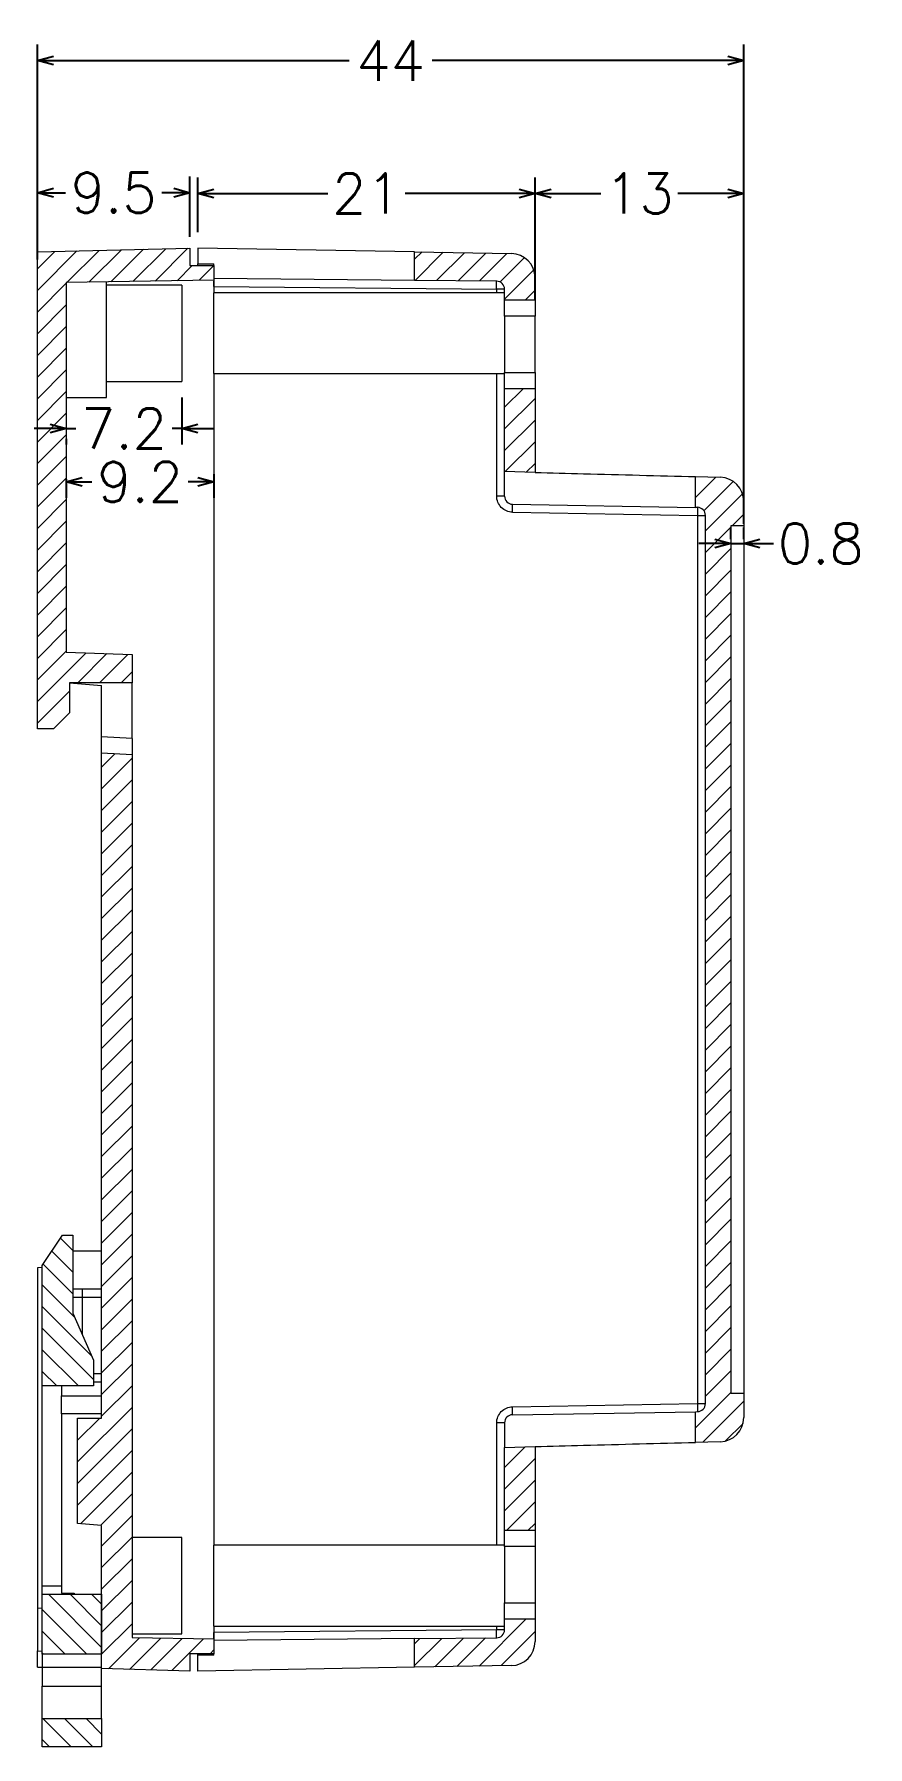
# Model space of a CAD drawing. Header units: millimetres. Extents: x 574 to 994, y 1093 to 1390.
# Drawn here: x 740.7 to 792.6, y 1162.1 to 1268.7 of the extents above; entities that cross this region are included whole.
import ezdxf

# ---------------------------------------------------------------- set-up
doc = ezdxf.new("R2010")
doc.units = ezdxf.units.MM
doc.layers.add('8', color=7, linetype='Continuous', true_color=0xffffff)
doc.layers.add('9', color=7, linetype='Continuous', true_color=0xffffff)
doc.styles.add('TXT', font='txt.shx', dxfattribs={"bigfont": 'gbcbig.shx'})
doc.dimstyles.new('1', dxfattribs={"dimtxt": 2.5, "dimasz": 1, "dimexe": 1, "dimexo": 1, "dimgap": 0.5, "dimtad": 0, "dimdec": 1, "dimzin": 9, "dimdsep": 46, "dimtxsty": 'TXT', "dimblk": 'OPEN30', "dimcen": 0.1, "dimclrd": 5, "dimclre": 5, "dimclrt": 2, "dimadec": 1, "dimazin": 0, "dimtfac": 1, "dimtdec": 1, "dimtmove": 0, "dimatfit": 3, "dimfxl": 0, "dimarcsym": 0})

# ---------------------------------------------------------------- blocks, each defined once
blk = doc.blocks.new('_Open30')
at = {"color": 0, "linetype": 'ByBlock', "lineweight": -2}
for p, q in [((-1, 0.27), (0, 0)), ((0, 0), (-1, -0.27)), ((0, 0), (-1, 0))]:
    blk.add_line(p, q, dxfattribs=at)
blk = doc.blocks.new('*D15')
at = {"color": 5, "lineweight": -2}
for p, q in [((740.87, 1254.68), (740.87, 1268.06)), ((784.87, 1238.22), (784.87, 1268.06)), ((741.87, 1267.06), (760.29, 1267.06)), ((783.87, 1267.06), (765.46, 1267.06))]:
    blk.add_line(p, q, dxfattribs=at)
at = {"layer": 'Defpoints', "color": 0, "lineweight": 18}
for p in [(784.87, 1267.06), (740.87, 1253.68), (784.87, 1237.22)]:
    blk.add_point(p, dxfattribs=at)
at = {"color": 5, "lineweight": -2, "rotation": 180}
blk.add_blockref('_Open30', (740.87, 1267.06), dxfattribs=at)
at = {"color": 5, "lineweight": -2}
blk.add_blockref('_Open30', (784.87, 1267.06), dxfattribs=at)
at = {"color": 2, "lineweight": 18, "insert": (762.87, 1267.06), "char_height": 2.5, "attachment_point": 5, "style": 'TXT', "bg_fill": 3, "box_fill_scale": 1.1, "bg_fill_color": 256, "bg_fill_true_color": 13158600, "bg_fill_transparency": 8638464}
blk.add_mtext('44', dxfattribs=at)
blk = doc.blocks.new('*D16')
at = {"color": 5, "lineweight": -2}
for p, q in [((740.87, 1258.51), (740.87, 1259.84)), ((750.37, 1256.09), (750.37, 1259.84)), ((741.87, 1258.84), (742.62, 1258.84)), ((749.37, 1258.84), (748.62, 1258.84))]:
    blk.add_line(p, q, dxfattribs=at)
at = {"layer": 'Defpoints', "color": 0, "lineweight": 18}
for p in [(740.87, 1258.84), (740.87, 1257.51), (750.37, 1255.09)]:
    blk.add_point(p, dxfattribs=at)
at = {"color": 5, "lineweight": -2, "rotation": 180}
blk.add_blockref('_Open30', (740.87, 1258.84), dxfattribs=at)
at = {"color": 5, "lineweight": -2}
blk.add_blockref('_Open30', (750.37, 1258.84), dxfattribs=at)
at = {"color": 2, "lineweight": 18, "insert": (745.62, 1258.84), "char_height": 2.5, "attachment_point": 5, "style": 'TXT', "bg_fill": 3, "box_fill_scale": 1.1, "bg_fill_color": 256, "bg_fill_true_color": 13158600, "bg_fill_transparency": 8638464}
blk.add_mtext('9.5', dxfattribs=at)
blk = doc.blocks.new('*D17')
at = {"color": 5, "lineweight": -2}
for p, q in [((750.87, 1256.39), (750.87, 1259.79)), ((771.87, 1252.15), (771.87, 1259.79)), ((751.87, 1258.79), (759.21, 1258.79)), ((770.87, 1258.79), (763.54, 1258.79))]:
    blk.add_line(p, q, dxfattribs=at)
at = {"layer": 'Defpoints', "color": 0, "lineweight": 18}
for p in [(771.87, 1258.79), (750.87, 1255.39), (771.87, 1251.15)]:
    blk.add_point(p, dxfattribs=at)
at = {"color": 5, "lineweight": -2, "rotation": 180}
blk.add_blockref('_Open30', (750.87, 1258.79), dxfattribs=at)
at = {"color": 5, "lineweight": -2}
blk.add_blockref('_Open30', (771.87, 1258.79), dxfattribs=at)
at = {"color": 2, "lineweight": 18, "insert": (761.37, 1258.79), "char_height": 2.5, "attachment_point": 5, "style": 'TXT', "bg_fill": 3, "box_fill_scale": 1.1, "bg_fill_color": 256, "bg_fill_true_color": 13158600, "bg_fill_transparency": 6738396}
blk.add_mtext('21', dxfattribs=at)
blk = doc.blocks.new('*D18')
at = {"color": 5, "lineweight": -2}
for p, q in [((771.87, 1256.97), (771.87, 1259.79)), ((784.87, 1256.97), (784.87, 1259.79)), ((772.87, 1258.79), (776.21, 1258.79)), ((783.87, 1258.79), (780.54, 1258.79))]:
    blk.add_line(p, q, dxfattribs=at)
at = {"layer": 'Defpoints', "color": 0, "lineweight": 18}
for p in [(784.87, 1258.79), (771.87, 1255.97), (784.87, 1255.97)]:
    blk.add_point(p, dxfattribs=at)
at = {"color": 5, "lineweight": -2, "rotation": 180}
blk.add_blockref('_Open30', (771.87, 1258.79), dxfattribs=at)
at = {"color": 5, "lineweight": -2}
blk.add_blockref('_Open30', (784.87, 1258.79), dxfattribs=at)
at = {"color": 2, "lineweight": 18, "insert": (778.37, 1258.79), "char_height": 2.5, "attachment_point": 5, "style": 'TXT', "bg_fill": 3, "box_fill_scale": 1.1, "bg_fill_color": 256, "bg_fill_true_color": 13158600, "bg_fill_transparency": 8638464}
blk.add_mtext('13', dxfattribs=at)
blk = doc.blocks.new('*D19')
at = {"color": 5, "lineweight": -2}
for p, q in [((784.07, 1237.27), (784.07, 1238)), ((784.87, 1237.27), (784.87, 1238)), ((783.07, 1237), (782.07, 1237)), ((784.07, 1237), (784.87, 1237)), ((785.87, 1237), (786.87, 1237))]:
    blk.add_line(p, q, dxfattribs=at)
at = {"layer": 'Defpoints', "color": 0, "lineweight": 18}
for p in [(784.87, 1237), (784.07, 1236.27), (784.87, 1236.27)]:
    blk.add_point(p, dxfattribs=at)
at = {"color": 5, "lineweight": -2}
blk.add_blockref('_Open30', (784.07, 1237), dxfattribs=at)
at = {"color": 5, "lineweight": -2, "rotation": 180}
blk.add_blockref('_Open30', (784.87, 1237), dxfattribs=at)
at = {"color": 2, "lineweight": 18, "insert": (789.67, 1237), "char_height": 2.5, "attachment_point": 5, "style": 'TXT', "bg_fill": 3, "box_fill_scale": 1.1, "bg_fill_color": 256, "bg_fill_true_color": 13158600, "bg_fill_transparency": 6693420}
blk.add_mtext('0.8', dxfattribs=at)
blk = doc.blocks.new('*D20')
at = {"color": 5, "lineweight": -2}
for p, q in [((749.87, 1246.09), (749.87, 1243.16)), ((741.67, 1244.16), (740.67, 1244.16)), ((742.67, 1244.16), (743.27, 1244.16)), ((742.67, 1243.52), (742.67, 1243.16)), ((749.87, 1244.16), (749.27, 1244.16)), ((750.87, 1244.16), (751.87, 1244.16))]:
    blk.add_line(p, q, dxfattribs=at)
at = {"layer": 'Defpoints', "color": 0, "lineweight": 18}
for p in [(749.87, 1247.09), (742.67, 1244.52), (749.87, 1244.16)]:
    blk.add_point(p, dxfattribs=at)
at = {"color": 5, "lineweight": -2}
blk.add_blockref('_Open30', (742.67, 1244.16), dxfattribs=at)
at = {"color": 5, "lineweight": -2, "rotation": 180}
blk.add_blockref('_Open30', (749.87, 1244.16), dxfattribs=at)
at = {"color": 2, "lineweight": 18, "insert": (746.27, 1244.16), "char_height": 2.5, "attachment_point": 5, "style": 'TXT', "bg_fill": 3, "box_fill_scale": 1.1, "bg_fill_color": 256, "bg_fill_true_color": 13158600, "bg_fill_transparency": 0}
blk.add_mtext('7.2', dxfattribs=at)
blk = doc.blocks.new('*D21')
at = {"color": 5, "lineweight": -2}
for p, q in [((751.87, 1241.32), (751.87, 1239.83)), ((742.67, 1241), (742.67, 1239.83)), ((743.67, 1240.83), (744.27, 1240.83)), ((750.87, 1240.83), (750.27, 1240.83))]:
    blk.add_line(p, q, dxfattribs=at)
at = {"layer": 'Defpoints', "color": 0, "lineweight": 18}
for p in [(751.87, 1242.32), (742.67, 1242), (751.87, 1240.83)]:
    blk.add_point(p, dxfattribs=at)
at = {"color": 5, "lineweight": -2, "rotation": 180}
blk.add_blockref('_Open30', (742.67, 1240.83), dxfattribs=at)
at = {"color": 5, "lineweight": -2}
blk.add_blockref('_Open30', (751.87, 1240.83), dxfattribs=at)
at = {"color": 2, "lineweight": 18, "insert": (747.27, 1240.83), "char_height": 2.5, "attachment_point": 5, "style": 'TXT', "bg_fill": 3, "box_fill_scale": 1.1, "bg_fill_color": 256, "bg_fill_true_color": 13158600, "bg_fill_transparency": 6697100}
blk.add_mtext('9.2', dxfattribs=at)

msp = doc.modelspace()

# ---------------------------------------------------------------- hatches: boundary and pattern name
at = {"layer": '8', "linetype": 'Continuous', "lineweight": 0}
h = msp.add_hatch(dxfattribs=at)
h.set_pattern_fill('ANSI31', color=3, scale=0.3, style=0)
h.paths.add_polyline_path([(743.37, 1175.98), (743.37, 1182.54), (744.87, 1182.54), (744.87, 1223.96), (746.77, 1223.86), (746.77, 1168.87), (751.87, 1168.79), (751.87, 1167.87), (750.37, 1167.87), (750.37, 1166.79), (744.87, 1166.94), (744.87, 1175.85)], flags=0)
h.paths.add_polyline_path([(742.87, 1228.33), (742.87, 1226.46), (741.87, 1225.46), (740.87, 1225.46), (740.87, 1255.15), (750.37, 1255.39), (750.37, 1254.31), (751.87, 1254.31), (751.87, 1253.4), (742.67, 1253.24), (742.67, 1230.23), (746.77, 1230.08), (746.77, 1228.33)], flags=0)
h = msp.add_hatch(dxfattribs=at)
h.set_pattern_fill('ANSI31', color=6, scale=0.3, style=0)
edge = h.paths.add_edge_path(flags=0)
edge.add_line((764.37, 1253.38), (764.37, 1255.16))
edge.add_line((764.37, 1255.16), (770.4, 1255.05))
edge.add_arc((770.37, 1253.55), 1.5, 0, 89, ccw=False)
edge.add_line((771.87, 1253.55), (771.87, 1252.15))
edge.add_line((771.87, 1252.15), (769.97, 1252.15))
edge.add_line((769.97, 1252.15), (769.97, 1252.83))
edge.add_arc((769.47, 1252.83), 0.5, 0, 89.5)
edge.add_line((769.48, 1253.33), (764.37, 1253.38))
h.paths.add_polyline_path([(771.87, 1241.42), (769.97, 1241.47), (769.97, 1246.65), (771.87, 1246.65)], flags=0)
edge = h.paths.add_edge_path(flags=0)
edge.add_line((782.48, 1183.44), (782.48, 1238.74))
edge.add_arc((781.98, 1238.75), 0.498, 359.8554, 448.9998)
edge.add_line((781.99, 1239.24), (781.87, 1239.24))
edge.add_line((781.87, 1239.24), (781.87, 1241.16))
edge.add_line((781.87, 1241.16), (783.41, 1241.12))
edge.add_arc((783.37, 1239.62), 1.5, 0, 88.5, ccw=False)
edge.add_line((784.87, 1239.62), (784.87, 1238.09))
edge.add_line((784.87, 1238.09), (784.07, 1238.09))
edge.add_line((784.07, 1238.09), (784.07, 1184.1))
edge.add_line((784.07, 1184.1), (784.87, 1184.1))
edge.add_line((784.87, 1184.1), (784.87, 1182.57))
edge.add_arc((783.37, 1182.57), 1.5, -88.5146, 0, ccw=False)
edge.add_line((783.41, 1181.07), (781.87, 1181.03))
edge.add_line((781.87, 1181.03), (781.87, 1182.94))
edge.add_line((781.87, 1182.94), (781.99, 1182.95))
edge.add_arc((781.98, 1183.44), 0.498, 271.0002, 360.1446)
edge = h.paths.add_edge_path(flags=0)
edge.add_line((770.4, 1167.14), (764.37, 1167.03))
edge.add_line((764.37, 1167.03), (764.37, 1168.81))
edge.add_line((764.37, 1168.81), (769.48, 1168.86))
edge.add_arc((769.47, 1169.36), 0.5, 270.5, 360)
edge.add_line((769.97, 1169.36), (769.97, 1170.04))
edge.add_line((769.97, 1170.04), (771.87, 1170.04))
edge.add_line((771.87, 1170.04), (771.87, 1168.63))
edge.add_arc((770.37, 1168.63), 1.5, 271, 360, ccw=False)
edge = h.paths.add_edge_path(flags=0)
edge.add_line((771.87, 1180.77), (771.87, 1175.54))
edge.add_line((771.87, 1175.54), (769.97, 1175.54))
edge.add_line((769.97, 1175.54), (769.97, 1180.72))
edge.add_line((769.97, 1180.72), (771.87, 1180.77))
at = {"layer": '9', "linetype": 'Continuous', "lineweight": 0}
h = msp.add_hatch(dxfattribs=at)
h.set_pattern_fill('ANSI31', color=1, scale=0.3, angle=89.95437, style=0)
h.paths.add_polyline_path([(743.07, 1189.08), (744.37, 1186.14), (744.37, 1184.54), (741.17, 1184.54), (741.17, 1192.04), (742.44, 1193.94), (743.07, 1193.94)], flags=0)
h.paths.add_polyline_path([(741.17, 1167.84), (741.17, 1171.58), (744.87, 1171.58), (744.87, 1167.84)], flags=0)
h.paths.add_polyline_path([(744.87, 1163.84), (744.87, 1162.08), (741.17, 1162.08), (741.17, 1163.84)], flags=0)

# ---------------------------------------------------------------- linework, layer by layer
at = {"layer": '8', "color": 0, "linetype": 'Continuous', "lineweight": 0}
for p, q in [((740.87, 1255.15), (750.37, 1255.39)), ((740.87, 1225.46), (740.87, 1255.15)), ((750.37, 1255.39), (750.37, 1254.31)), ((750.87, 1255.39), (750.87, 1254.41)), ((764.37, 1255.16), (750.87, 1255.39)), ((764.37, 1253.38), (764.37, 1255.16)), ((764.37, 1255.16), (770.4, 1255.05)), ((750.37, 1254.31), (751.87, 1254.31)), ((750.87, 1254.31), (750.87, 1254.41)), ((750.87, 1254.41), (751.87, 1254.41)), ((751.87, 1254.31), (751.87, 1254.41)), ((751.87, 1254.31), (751.87, 1253.4)), ((751.87, 1253.4), (742.67, 1253.24)), ((742.67, 1253.24), (742.67, 1230.23)), ((745.17, 1246.09), (745.17, 1253.29)), ((749.87, 1253.09), (745.17, 1253.09)), ((749.87, 1253.09), (749.87, 1247.09)), ((764.37, 1253.38), (751.87, 1253.49)), ((751.87, 1253.4), (751.87, 1252.61)), ((751.87, 1252.99), (769.48, 1252.83)), ((769.48, 1253.33), (764.37, 1253.38)), ((771.87, 1253.55), (771.87, 1252.15)), ((769.97, 1252.61), (751.87, 1252.61)), ((751.87, 1247.58), (751.87, 1252.61)), ((769.48, 1252.61), (769.48, 1252.83)), ((769.97, 1252.83), (769.48, 1252.83)), ((769.97, 1252.15), (769.97, 1252.83)), ((769.97, 1251.15), (769.97, 1252.15)), ((771.87, 1252.15), (769.97, 1252.15)), ((771.87, 1252.15), (771.87, 1251.15)), ((771.87, 1251.15), (769.97, 1251.15)), ((769.97, 1251.15), (769.97, 1247.65)), ((771.87, 1247.65), (771.87, 1251.15)), ((751.87, 1247.58), (751.87, 1174.62)), ((751.87, 1247.58), (769.97, 1247.58)), ((769.48, 1239.94), (769.48, 1247.58)), ((769.97, 1247.65), (771.87, 1247.65)), ((769.97, 1246.65), (769.97, 1247.65)), ((771.87, 1247.65), (771.87, 1246.65)), ((745.17, 1247.09), (749.87, 1247.09)), ((769.97, 1246.65), (771.87, 1246.65)), ((769.97, 1241.47), (769.97, 1246.65)), ((771.87, 1246.65), (771.87, 1241.42)), ((742.67, 1246.09), (745.17, 1246.09)), ((769.97, 1239.94), (769.97, 1241.47)), ((771.87, 1241.42), (769.97, 1241.47)), ((781.87, 1241.16), (783.41, 1241.12)), ((781.87, 1239.24), (781.87, 1241.16)), ((769.97, 1239.94), (769.48, 1239.94)), ((770.47, 1239.44), (781.87, 1239.24)), ((781.99, 1239.24), (781.87, 1239.24)), ((784.87, 1239.62), (784.87, 1238.09)), ((770.46, 1238.94), (781.98, 1238.74)), ((781.98, 1238.74), (781.98, 1183.45)), ((782.48, 1183.44), (782.48, 1238.74)), ((784.87, 1238.09), (784.07, 1238.09)), ((784.07, 1238.09), (784.07, 1184.1)), ((784.87, 1238.09), (784.87, 1184.1)), ((742.67, 1230.23), (746.77, 1230.08)), ((746.77, 1230.08), (746.77, 1228.33)), ((742.87, 1228.33), (744.87, 1228.16)), ((746.77, 1228.33), (742.87, 1228.33)), ((742.87, 1228.33), (742.87, 1226.46)), ((746.77, 1224.86), (746.77, 1228.33)), ((744.87, 1224.96), (744.87, 1228.16)), ((742.87, 1226.46), (741.87, 1225.46)), ((741.87, 1225.46), (740.87, 1225.46)), ((744.87, 1223.96), (744.87, 1224.96)), ((746.77, 1224.86), (744.87, 1224.96)), ((746.77, 1224.86), (746.77, 1223.86)), ((744.87, 1223.96), (746.77, 1223.86)), ((744.87, 1182.54), (744.87, 1223.96)), ((746.77, 1223.86), (746.77, 1168.87)), ((741.17, 1191.91), (740.87, 1191.89)), ((740.87, 1191.89), (740.87, 1170.71)), ((784.07, 1184.1), (784.87, 1184.1)), ((784.87, 1184.1), (784.87, 1182.57)), ((743.37, 1182.54), (744.87, 1182.54)), ((743.37, 1175.98), (743.37, 1182.54)), ((770.46, 1183.24), (781.98, 1183.45)), ((770.47, 1182.75), (781.87, 1182.94)), ((781.87, 1182.94), (781.99, 1182.95)), ((781.87, 1181.03), (781.87, 1182.94)), ((769.97, 1182.25), (769.48, 1182.25)), ((769.48, 1174.62), (769.48, 1182.25)), ((769.97, 1182.25), (769.97, 1180.72)), ((769.97, 1180.72), (771.87, 1180.77)), ((769.97, 1175.54), (769.97, 1180.72)), ((771.87, 1180.77), (771.87, 1175.54)), ((783.41, 1181.07), (781.87, 1181.03)), ((744.87, 1175.85), (743.37, 1175.98)), ((744.87, 1166.94), (744.87, 1175.85)), ((749.87, 1175.1), (746.77, 1175.1)), ((749.87, 1169.1), (749.87, 1175.1)), ((769.97, 1174.54), (769.97, 1175.54)), ((771.87, 1175.54), (769.97, 1175.54)), ((771.87, 1175.54), (771.87, 1174.54)), ((751.87, 1169.58), (751.87, 1174.62)), ((769.97, 1174.62), (751.87, 1174.62)), ((771.87, 1174.54), (769.97, 1174.54)), ((769.97, 1174.54), (769.97, 1171.04)), ((771.87, 1174.54), (771.87, 1171.04)), ((769.97, 1171.04), (771.87, 1171.04)), ((769.97, 1170.04), (769.97, 1171.04)), ((771.87, 1171.04), (771.87, 1170.04)), ((740.87, 1170.71), (740.87, 1168.04)), ((741.17, 1170.69), (740.87, 1170.71)), ((769.97, 1169.36), (769.97, 1170.04)), ((769.97, 1170.04), (771.87, 1170.04)), ((771.87, 1170.04), (771.87, 1168.63)), ((746.77, 1169.1), (749.87, 1169.1)), ((746.77, 1168.87), (751.87, 1168.79)), ((751.87, 1169.58), (751.87, 1168.79)), ((751.87, 1169.58), (769.97, 1169.58)), ((769.48, 1169.36), (751.87, 1169.2)), ((764.37, 1168.81), (751.87, 1168.7)), ((751.87, 1168.79), (751.87, 1167.87)), ((764.37, 1168.81), (769.48, 1168.86)), ((764.37, 1167.03), (764.37, 1168.81)), ((769.48, 1169.36), (769.48, 1169.58)), ((769.97, 1169.36), (769.48, 1169.36)), ((740.87, 1167.04), (740.87, 1168.04)), ((740.87, 1168.04), (741.17, 1168.03)), ((751.87, 1167.87), (750.37, 1167.87)), ((750.37, 1167.87), (750.37, 1166.79)), ((750.87, 1167.77), (750.87, 1167.87)), ((751.87, 1167.77), (750.87, 1167.77)), ((750.87, 1166.79), (750.87, 1167.77)), ((751.87, 1167.77), (751.87, 1167.87)), ((740.87, 1167.04), (741.17, 1167.04)), ((750.37, 1166.79), (744.87, 1166.94)), ((764.37, 1167.03), (750.87, 1166.79)), ((770.4, 1167.14), (764.37, 1167.03))]:
    msp.add_line(p, q, dxfattribs=at)
for centre, radius, start, end in [((770.37, 1253.55), 1.5, 0, 89), ((769.47, 1252.83), 0.5, 0, 89.5), ((783.37, 1239.62), 1.5, 0, 88.5), ((770.47, 1239.94), 0.5, 180, 269), ((781.98, 1238.75), 0.498, 359.8554, 88.9998), ((770.47, 1182.25), 0.5, 91, 180), ((781.98, 1183.44), 0.498, 271.0002, 0.1446), ((783.37, 1182.57), 1.5, 271.4854, 0), ((769.47, 1169.36), 0.5, 270.5, 0), ((770.37, 1168.63), 1.5, 271, 0)]:
    msp.add_arc(centre, radius, start, end, dxfattribs=at)
for centre, major_axis, ratio, start_param, end_param in [((769.47, 1252.83), (0.004, 0.5), 0.008726, 4.712465, 6.283187), ((770.46, 1238.94), (-0.009, -0.5), 0.008725, 1.570948, 3.141593), ((770.46, 1183.24), (0.009, -0.5), 0.008725, 0, 1.570643), ((769.47, 1169.36), (-0.004, 0.5), 0.008726, 3.141591, 4.712314)]:
    msp.add_ellipse(centre, major_axis=major_axis, ratio=ratio, start_param=start_param, end_param=end_param, dxfattribs=at)
for points, degree in [([(751.87, 1253.31), (751.87, 1253.34)], 1), ([(751.87, 1253.22), (751.87, 1253.27), (751.87, 1253.31)], 2), ([(751.87, 1253.18), (751.87, 1253.22)], 1), ([(751.87, 1252.99), (751.87, 1253.09), (751.87, 1253.18)], 2), ([(770.46, 1238.94), (770.33, 1238.95), (770.08, 1239), (769.75, 1239.22), (769.53, 1239.56), (769.48, 1239.81), (769.48, 1239.94)], 3), ([(769.48, 1182.25), (769.48, 1182.38), (769.53, 1182.63), (769.75, 1182.96), (770.08, 1183.19), (770.33, 1183.24), (770.46, 1183.24)], 3), ([(751.87, 1169.01), (751.87, 1169.1), (751.87, 1169.2)], 2), ([(751.87, 1168.97), (751.87, 1169.01)], 1), ([(751.87, 1168.85), (751.87, 1168.9), (751.87, 1168.97)], 2), ([(751.87, 1168.83), (751.87, 1168.85)], 1)]:
    msp.add_open_spline(points, degree=degree, dxfattribs=at)
for points, knots in [([(771.87, 1241.42), (772.88, 1241.39), (773.88, 1241.37), (777.22, 1241.28), (779.55, 1241.22), (781.87, 1241.16)], [0, 0, 0, 0, 0.301274, 0.301274, 1, 1, 1, 1]), ([(781.99, 1239.24), (781.99, 1239.24), (781.99, 1239.24), (781.99, 1239.22), (781.99, 1239.21), (781.99, 1239.19), (781.99, 1239.17), (781.99, 1239.14), (781.99, 1239.12), (781.99, 1239.07), (781.99, 1239.05), (781.99, 1238.99), (781.99, 1238.96), (781.99, 1238.9), (781.99, 1238.87), (781.98, 1238.81), (781.98, 1238.78), (781.98, 1238.74)], [0, 0, 0, 0, 0.125, 0.125, 0.25, 0.25, 0.375, 0.375, 0.5, 0.5, 0.625, 0.625, 0.75, 0.75, 0.875, 0.875, 1, 1, 1, 1]), ([(781.98, 1238.74), (781.99, 1238.74), (782.01, 1238.74), (782.03, 1238.74), (782.05, 1238.74), (782.07, 1238.74), (782.1, 1238.74), (782.12, 1238.74), (782.14, 1238.74), (782.16, 1238.74), (782.18, 1238.74), (782.21, 1238.74), (782.23, 1238.74), (782.25, 1238.74), (782.27, 1238.74), (782.29, 1238.74), (782.31, 1238.74), (782.33, 1238.74), (782.34, 1238.74), (782.34, 1238.74), (782.34, 1238.74), (782.35, 1238.74), (782.35, 1238.74), (782.36, 1238.74), (782.36, 1238.74), (782.36, 1238.74), (782.37, 1238.74), (782.37, 1238.74), (782.38, 1238.74), (782.38, 1238.74), (782.38, 1238.74), (782.39, 1238.74), (782.39, 1238.74), (782.4, 1238.74), (782.4, 1238.74), (782.4, 1238.74), (782.41, 1238.74), (782.41, 1238.74), (782.42, 1238.74), (782.42, 1238.74), (782.42, 1238.74), (782.43, 1238.74), (782.43, 1238.74), (782.44, 1238.74), (782.44, 1238.74), (782.44, 1238.74), (782.45, 1238.74), (782.45, 1238.74), (782.45, 1238.74), (782.45, 1238.74), (782.46, 1238.74), (782.46, 1238.74), (782.46, 1238.74), (782.46, 1238.74), (782.47, 1238.74), (782.47, 1238.74), (782.47, 1238.74), (782.47, 1238.74), (782.47, 1238.74), (782.47, 1238.74), (782.48, 1238.74), (782.48, 1238.74), (782.48, 1238.74), (782.48, 1238.74), (782.48, 1238.74)], [0, 0, 0, 0, 0.029361, 0.058527, 0.08761, 0.116722, 0.145965, 0.17544, 0.205241, 0.235453, 0.266155, 0.297419, 0.329306, 0.361872, 0.395163, 0.42922, 0.464073, 0.499747, 0.506727, 0.513869, 0.521175, 0.528646, 0.536283, 0.544088, 0.552061, 0.560203, 0.568516, 0.577, 0.585656, 0.594485, 0.603488, 0.612666, 0.622018, 0.631547, 0.641252, 0.651135, 0.661195, 0.671433, 0.681849, 0.692444, 0.703218, 0.714172, 0.725305, 0.736617, 0.748109, 0.75978, 0.771631, 0.783661, 0.795869, 0.808256, 0.820822, 0.833564, 0.846484, 0.85958, 0.872851, 0.886297, 0.899916, 0.913707, 0.92767, 0.941802, 0.956103, 0.970571, 0.985204, 1, 1, 1, 1]), ([(781.98, 1183.45), (782.02, 1183.45), (782.05, 1183.45), (782.11, 1183.45), (782.14, 1183.45), (782.2, 1183.45), (782.23, 1183.45), (782.29, 1183.45), (782.31, 1183.45), (782.36, 1183.45), (782.38, 1183.45), (782.41, 1183.45), (782.43, 1183.45), (782.45, 1183.45), (782.46, 1183.45), (782.47, 1183.45), (782.48, 1183.45), (782.48, 1183.45)], [0, 0, 0, 0, 0.125, 0.125, 0.25, 0.25, 0.375, 0.375, 0.5, 0.5, 0.625, 0.625, 0.75, 0.75, 0.875, 0.875, 1, 1, 1, 1]), ([(781.98, 1183.45), (781.98, 1183.41), (781.98, 1183.38), (781.99, 1183.32), (781.99, 1183.29), (781.99, 1183.23), (781.99, 1183.2), (781.99, 1183.14), (781.99, 1183.12), (781.99, 1183.07), (781.99, 1183.05), (781.99, 1183.01), (781.99, 1183), (781.99, 1182.97), (781.99, 1182.96), (781.99, 1182.95), (781.99, 1182.95), (781.99, 1182.95)], [0, 0, 0, 0, 0.125, 0.125, 0.25, 0.25, 0.375, 0.375, 0.5, 0.5, 0.625, 0.625, 0.75, 0.75, 0.875, 0.875, 1, 1, 1, 1]), ([(771.87, 1180.77), (772.88, 1180.8), (773.88, 1180.82), (777.22, 1180.91), (779.55, 1180.97), (781.87, 1181.03)], [0, 0, 0, 0, 0.301274, 0.301274, 1, 1, 1, 1])]:
    msp.add_open_spline(points, degree=3, knots=knots, dxfattribs=at)
at = {"layer": '9', "color": 0, "linetype": 'Continuous', "lineweight": 0}
for p, q in [((741.17, 1192.04), (742.44, 1193.94)), ((742.44, 1193.94), (743.07, 1193.94)), ((743.07, 1193.94), (743.07, 1189.08)), ((744.87, 1192.94), (743.07, 1192.94)), ((741.17, 1184.54), (741.17, 1192.04)), ((743.07, 1190.58), (744.87, 1190.58)), ((743.07, 1190.08), (743.67, 1190.08)), ((743.67, 1190.58), (743.67, 1190.08)), ((743.67, 1190.08), (743.67, 1187.72)), ((743.67, 1190.08), (744.87, 1190.08)), ((743.07, 1189.08), (744.37, 1186.14)), ((744.37, 1186.14), (744.37, 1184.54)), ((744.87, 1185.3), (744.37, 1185.3)), ((744.87, 1184.77), (744.37, 1184.77)), ((744.37, 1184.54), (741.17, 1184.54)), ((741.17, 1172.08), (741.17, 1184.54)), ((742.37, 1184.54), (742.37, 1183.93)), ((742.37, 1183.93), (744.87, 1183.93)), ((742.37, 1182.8), (742.37, 1183.93)), ((744.87, 1182.8), (742.37, 1182.8)), ((742.37, 1182.8), (742.37, 1171.64)), ((742.37, 1172.08), (741.17, 1172.08)), ((741.17, 1171.58), (741.17, 1172.08)), ((741.17, 1171.58), (744.87, 1171.58)), ((741.17, 1167.84), (741.17, 1171.58)), ((742.37, 1171.64), (743.17, 1171.64)), ((743.17, 1171.64), (743.17, 1171.58)), ((744.87, 1171.58), (744.87, 1167.84)), ((741.17, 1167.84), (741.17, 1167.04)), ((744.87, 1167.84), (741.17, 1167.84)), ((741.17, 1167.04), (744.87, 1167.04)), ((741.17, 1167.04), (741.17, 1165.84)), ((744.87, 1165.84), (744.87, 1166.94)), ((741.17, 1163.84), (741.17, 1165.84)), ((741.17, 1165.84), (744.87, 1165.84)), ((744.87, 1163.84), (744.87, 1165.84)), ((741.17, 1162.08), (741.17, 1163.84)), ((741.17, 1163.84), (744.87, 1163.84)), ((744.87, 1163.84), (744.87, 1162.08)), ((744.87, 1162.08), (741.17, 1162.08))]:
    msp.add_line(p, q, dxfattribs=at)

# ---------------------------------------------------------------- next in the draw order: dimensions: what is measured, and where the dimension line sits
at = {"lineweight": 18}
dim = msp.add_linear_dim(base=(784.87, 1267.06), p1=(740.87, 1253.68), p2=(784.87, 1237.22), dimstyle='1', dxfattribs=at)
dim.commit()
dim.dimension.update_dxf_attribs({"geometry": '*D15', "text_midpoint": (762.87, 1267.06)})

# ---------------------------------------------------------------- next in the draw order: dimensions: what is measured, and where the dimension line sits
for base, p1, p2, picture, middle in [((740.87, 1258.84), (750.37, 1255.09), (740.87, 1257.51), '*D16', (745.62, 1258.84)), ((749.87, 1244.16), (742.67, 1244.52), (749.87, 1247.09), '*D20', (746.27, 1244.16)), ((784.87, 1237), (784.07, 1236.27), (784.87, 1236.27), '*D19', (789.67, 1237))]:
    dim = msp.add_linear_dim(base=base, p1=p1, p2=p2, dimstyle='1', dxfattribs=at)
    dim.commit()
    dim.dimension.update_dxf_attribs({"geometry": picture, "text_midpoint": middle})

# ---------------------------------------------------------------- next in the draw order: dimensions: what is measured, and where the dimension line sits
for base, p1, p2, picture, middle in [((771.87, 1258.79), (750.87, 1255.39), (771.87, 1251.15), '*D17', (761.37, 1258.79)), ((751.87, 1240.83), (742.67, 1242), (751.87, 1242.32), '*D21', (747.27, 1240.83))]:
    dim = msp.add_linear_dim(base=base, p1=p1, p2=p2, dimstyle='1', dxfattribs=at)
    dim.commit()
    dim.dimension.update_dxf_attribs({"geometry": picture, "text_midpoint": middle})

# ---------------------------------------------------------------- next in the draw order: dimensions: what is measured, and where the dimension line sits
dim = msp.add_linear_dim(base=(784.87, 1258.79), p1=(771.87, 1255.97), p2=(784.87, 1255.97), dimstyle='1', dxfattribs=at)
dim.commit()
dim.dimension.update_dxf_attribs({"geometry": '*D18', "text_midpoint": (778.37, 1258.79)})

doc.saveas('drawing.dxf')
